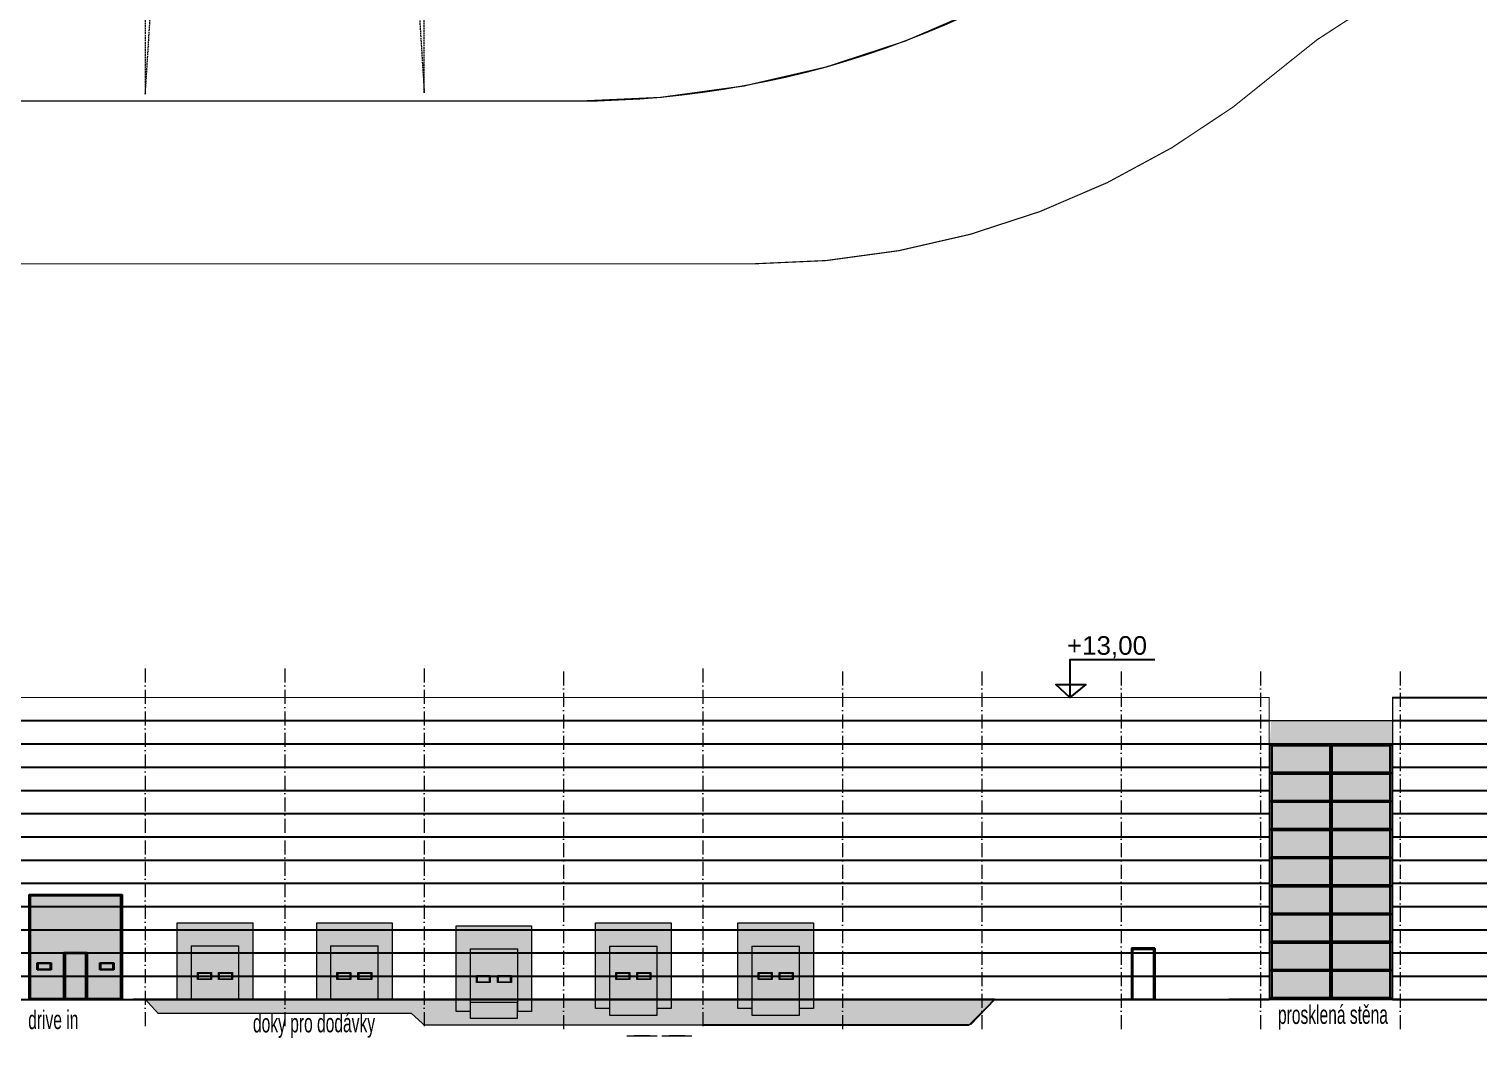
# Model space of a CAD drawing. Header units: millimetres. Extents: x 325046 to 1268204, y 1875583 to 2761998.
# Drawn here: x 725072 to 787476, y 2409037 to 2452473 of the extents above; entities that cross this region are included whole.
import ezdxf
from ezdxf.enums import TextEntityAlignment as Align

# ---------------------------------------------------------------- set-up
doc = ezdxf.new("R2010")
doc.units = ezdxf.units.MM
doc.header["$LTSCALE"] = 100
for name, pattern in [('ACAD_ISO10W100', [18.5, 12, -3, 0.5, -3]), ('Carkovana', [0.21, 0.15, -0.06]), ('SO02_F11anp01$0${ Leader Line}', [0])]:
    doc.linetypes.add(name, pattern=pattern)
for name, color, linetype, lineweight in [('FASÁDY filling', 7, 'Continuous', 5), ('LP FASÁDY filling', 7, 'Continuous', 5), ('LP FASÁDY kresba', 7, 'Continuous', 13), ('Objekty - osy', 5, 'ACAD_ISO10W100', 20), ('ŠFAF - okna', 8, 'Continuous', 13)]:
    doc.layers.add(name, color=color, linetype=linetype, lineweight=lineweight)
for name, color, linetype in [('FASÁDY kresba', 7, 'Continuous'), ('OKNA - RASTR', 5, 'Continuous'), ('Popis - dílčí', 5, 'Continuous')]:
    doc.layers.add(name, color=color, linetype=linetype)
for name, color, linetype, lineweight, true_color in [('Komunikace - obrys - 1.etapa', 7, 'Continuous', 15, 0x901be4), ('Manipulační - obrys - 1. etapa', 7, 'Continuous', 13, 0x1a63a8), ('Parkování - členění - 2. etapa', 7, 'Continuous', 9, 0x4f4fb0), ('TECH - Výtah + válečková', 7, 'Continuous', 9, 0xcc0f42)]:
    doc.layers.add(name, color=color, linetype=linetype, lineweight=lineweight, true_color=true_color)
doc.layers.add('VÝŠKOVÉ KOTY', color=7, linetype='Continuous', true_color=0xf90b4b)
doc.styles.add('ARIL-TENKÝ', font='arial.ttf')
doc.styles.add('ROZPISKA', font='arial.ttf', dxfattribs={"width": 0.6})

# ---------------------------------------------------------------- blocks, each defined once
blk = doc.blocks.new('A$C55C900C6')
at = {"layer": 'FASÁDY filling'}
h = blk.add_hatch(color=253, dxfattribs=at)
h.dxf.hatch_style = 1
h.paths.add_polyline_path([(2650, 3300), (2650, 1001), (600, 1001), (600, 3300), (619, 3300), (619, 3298), (2632, 3298), (2632, 3300)], flags=16)
h.paths.add_polyline_path([(903, 2178), (1443, 2178), (1443, 2418), (903, 2418)])
h.paths.add_polyline_path([(1808, 2178), (2348, 2178), (2348, 2418), (1808, 2418)])
at = {"layer": 'LP FASÁDY filling', "true_color": 0x2d2d2d}
for points in [[(2632, 3298), (619, 3298), (619, 3998), (2632, 3998)], [(600, 1001), (2650, 1001), (2650, 3698), (3251, 3698), (3251, 0), (0, 0), (0, 3698), (600, 3698)]]:
    blk.add_hatch(color=250, dxfattribs=at).paths.add_polyline_path(points, flags=16)
at = {"layer": 'ŠFAF - okna'}
h = blk.add_hatch(color=256, dxfattribs=at)
h.set_gradient(color1=(33, 33, 33), color2=(171, 171, 171), rotation=90)
h.paths.add_polyline_path([(2348, 2178), (2348, 2418), (1808, 2418), (1808, 2178)])
h.paths.add_polyline_path([(1443, 2178), (1443, 2418), (903, 2418), (903, 2178)])
at = {"layer": 'LP FASÁDY kresba'}
for p, q in [((619, 3298), (619, 3998)), ((619, 3998), (2632, 3998)), ((2632, 3998), (2632, 3298)), ((0, 3698), (600, 3698)), ((0, 0), (0, 3698)), ((600, 3698), (600, 1001)), ((619, 3300), (600, 3300)), ((2632, 3298), (619, 3298)), ((2650, 3300), (2632, 3300)), ((2650, 1001), (2650, 3698)), ((2650, 3698), (3251, 3698)), ((3251, 3698), (3251, 0)), ((873, 2148), (873, 2448)), ((873, 2448), (1473, 2448)), ((1473, 2148), (873, 2148)), ((1443, 2418), (903, 2418)), ((903, 2418), (903, 2178)), ((903, 2178), (1443, 2178)), ((1443, 2178), (1443, 2418)), ((1473, 2448), (1473, 2148)), ((1778, 2148), (1778, 2448)), ((1778, 2448), (2378, 2448)), ((2378, 2148), (1778, 2148)), ((2348, 2418), (1808, 2418)), ((1808, 2418), (1808, 2178)), ((1808, 2178), (2348, 2178)), ((2348, 2178), (2348, 2418)), ((2378, 2448), (2378, 2148)), ((2650, 1001), (600, 1001)), ((3251, 0), (0, 0))]:
    blk.add_line(p, q, dxfattribs=at)

msp = doc.modelspace()

# ---------------------------------------------------------------- hatches: boundary and pattern name
at = {"layer": 'FASÁDY filling', "ltscale": 100, "true_color": 0xa5a8a6}
h = msp.add_hatch(color=253, dxfattribs=at)
h.dxf.hatch_style = 1
h.paths.add_polyline_path([(783758.7, 2422697.4), (778528.7, 2422697.4), (778473.7, 2421697.4), (783733.7, 2421697.4)])
at = {"layer": 'FASÁDY filling', "ltscale": 100, "true_color": 0x373f43}
h = msp.add_hatch(color=149, dxfattribs=at)
h.paths.add_polyline_path([(781063.7, 2421697.4), (781143.7, 2421697.4), (781143.7, 2410696.3), (781063.7, 2410696.3)])
h.paths.add_polyline_path([(778473.7, 2421697.4), (778553.7, 2421697.4), (778553.7, 2410696.3), (778473.7, 2410696.3)])
h.paths.add_polyline_path([(783653.7, 2421697.4), (783733.7, 2421697.4), (783733.7, 2410696.3), (783653.7, 2410696.3)])
h.paths.add_polyline_path([(781143.7, 2420400.3), (781143.7, 2420480.3), (783653.7, 2420480.3), (783653.7, 2420400.3)])
h.paths.add_polyline_path([(778553.7, 2420400.3), (778553.7, 2420480.3), (781063.7, 2420480.3), (781063.7, 2420400.3)])
h.paths.add_polyline_path([(781143.7, 2419187.3), (781143.7, 2419267.3), (783653.7, 2419267.3), (783653.7, 2419187.3)])
h.paths.add_polyline_path([(778553.7, 2419187.3), (778553.7, 2419267.3), (781063.7, 2419267.3), (781063.7, 2419187.3)])
h.paths.add_polyline_path([(781143.7, 2417974.3), (781143.7, 2418054.3), (783653.7, 2418054.3), (783653.7, 2417974.3)])
h.paths.add_polyline_path([(778553.7, 2417974.3), (778553.7, 2418054.3), (781063.7, 2418054.3), (781063.7, 2417974.3)])
h.paths.add_polyline_path([(781143.7, 2416761.3), (781143.7, 2416841.3), (783653.7, 2416841.3), (783653.7, 2416761.3)])
h.paths.add_polyline_path([(778553.7, 2416761.3), (778553.7, 2416841.3), (781063.7, 2416841.3), (781063.7, 2416761.3)])
h.paths.add_polyline_path([(781143.7, 2415548.3), (781143.7, 2415628.3), (783653.7, 2415628.3), (783653.7, 2415548.3)])
h.paths.add_polyline_path([(778553.7, 2415548.3), (778553.7, 2415628.3), (781063.7, 2415628.3), (781063.7, 2415548.3)])
h.paths.add_polyline_path([(781143.7, 2414335.3), (781143.7, 2414415.3), (783653.7, 2414415.3), (783653.7, 2414335.3)])
h.paths.add_polyline_path([(778553.7, 2414335.3), (778553.7, 2414415.3), (781063.7, 2414415.3), (781063.7, 2414335.3)])
h.paths.add_polyline_path([(781143.7, 2413122.3), (781143.7, 2413202.3), (783653.7, 2413202.3), (783653.7, 2413122.3)])
h.paths.add_polyline_path([(778553.7, 2413122.3), (778553.7, 2413202.3), (781063.7, 2413202.3), (781063.7, 2413122.3)])
h.paths.add_polyline_path([(781143.7, 2411909.3), (781143.7, 2411989.3), (783653.7, 2411989.3), (783653.7, 2411909.3)])
h.paths.add_polyline_path([(778553.7, 2411909.3), (778553.7, 2411989.3), (781063.7, 2411989.3), (781063.7, 2411909.3)])
h.paths.add_polyline_path([(781143.7, 2410696.3), (781143.7, 2410776.3), (783653.7, 2410776.3), (783653.7, 2410696.3)])
h.paths.add_polyline_path([(778553.7, 2410696.3), (778553.7, 2410776.3), (781063.7, 2410776.3), (781063.7, 2410696.3)])
h.paths.add_polyline_path([(781143.7, 2421613.3), (781143.7, 2421693.3), (783653.7, 2421693.3), (783653.7, 2421613.3)])
h.paths.add_polyline_path([(778553.7, 2421613.3), (778553.7, 2421693.3), (781063.7, 2421693.3), (781063.7, 2421613.3)])
edge = h.paths.add_edge_path()
edge.add_line((784078.7, 2410697.4), (778078.7, 2410697.4))
at = {"layer": 'FASÁDY filling', "ltscale": 100, "true_color": 0xa5a8a6}
h = msp.add_hatch(color=253, dxfattribs=at)
h.dxf.hatch_style = 1
h.paths.add_polyline_path([(725124.6, 2415169.5), (729024.6, 2415169.5), (729024.6, 2410719.5), (725124.6, 2410719.5)])
at = {"layer": 'FASÁDY filling', "true_color": 0xa5a8a6}
h = msp.add_hatch(color=253, dxfattribs=at)
h.dxf.hatch_style = 1
h.paths.add_polyline_path([(732053.7, 2410697.6), (732053.7, 2412997.6), (734103.7, 2412997.6), (734103.7, 2410697.6), (734085.1, 2410697.6), (734085.1, 2410699.6), (732072.2, 2410699.6), (732072.2, 2410697.6)], flags=16)
h.paths.add_polyline_path([(733801.1, 2411819.6), (733261.1, 2411819.6), (733261.1, 2411579.6), (733801.1, 2411579.6)])
h.paths.add_polyline_path([(732896.2, 2411819.6), (732356.2, 2411819.6), (732356.2, 2411579.6), (732896.2, 2411579.6)])
h = msp.add_hatch(color=253, dxfattribs=at)
h.dxf.hatch_style = 1
h.paths.add_polyline_path([(738053.7, 2410697.6), (738053.7, 2412997.6), (740103.7, 2412997.6), (740103.7, 2410697.6), (740085.1, 2410697.6), (740085.1, 2410699.6), (738072.2, 2410699.6), (738072.2, 2410697.6)], flags=16)
h.paths.add_polyline_path([(739801.1, 2411819.6), (739261.1, 2411819.6), (739261.1, 2411579.6), (739801.1, 2411579.6)])
h.paths.add_polyline_path([(738896.2, 2411819.6), (738356.2, 2411819.6), (738356.2, 2411579.6), (738896.2, 2411579.6)])
at = {"layer": 'FASÁDY filling', "true_color": 0xe3e3e3}
h = msp.add_hatch(color=254, dxfattribs=at)
h.dxf.hatch_style = 1
h.paths.add_polyline_path([(760192.2, 2409595.7), (765528.5, 2409597.2), (766078.7, 2410147.2), (766192.2, 2410695.7), (760192.2, 2410695.7)])
h.paths.add_polyline_path([(766078.7, 2410147.2), (766559.1, 2410638.5), (766628.6, 2410697.1), (766192.2, 2410695.7)])
h.paths.add_polyline_path([(754192.2, 2409595.7), (760192.2, 2409595.7), (760192.2, 2410695.7), (754192.2, 2410695.7)])
h.paths.add_polyline_path([(748192.2, 2409595.7), (754192.2, 2409595.7), (754192.2, 2410695.7), (748192.2, 2410695.7)])
h.paths.add_polyline_path([(730628.5, 2410097.4), (741528.5, 2410097.4), (742078.5, 2409597.2), (748192.2, 2409595.7), (748192.2, 2410695.7), (730078.6, 2410697.4)])
at = {"layer": 'FASÁDY kresba'}
h = msp.add_hatch(dxfattribs=at)
h.set_pattern_fill('_USER', color=256, scale=1000, angle=540, pattern_type=0)
h.set_pattern_definition([(180, (-290938.6, -268302.6), (-4e-13, -1000), [])])
h.paths.add_polyline_path([(753878.7, 2423696.4), (753878.7, 2423697.4), (705683.7, 2423697.4), (705683.7, 2410697.4), (778448.7, 2410697.4), (778448.7, 2423696.4), (772518.7, 2423680.7), (772518.5, 2423696.4)])
h = msp.add_hatch(dxfattribs=at)
h.set_pattern_fill('_USER', color=256, scale=1000, angle=540, pattern_type=0)
h.set_pattern_definition([(180, (-258, -246302.6), (-4e-13, -1000), [])])
h.paths.add_polyline_path([(783758.7, 2410697.4), (783758.7, 2423701), (1018473.7, 2423697.4), (1018473.7, 2410697.4)])
at = {"layer": 'LP FASÁDY filling', "true_color": 0x2d2d2d}
for points in [[(731453.2, 2410697.3), (732053.7, 2410697.3), (732053.7, 2412997.6), (734103.7, 2412997.6), (734103.7, 2410697.3), (734704.2, 2410697.3), (734704.2, 2413998.1), (731453.2, 2413998.1)], [(737453.2, 2410697.3), (738053.7, 2410697.3), (738053.7, 2412997.6), (740103.7, 2412997.6), (740103.7, 2410697.3), (740704.2, 2410697.3), (740704.2, 2413998.1), (737453.2, 2413998.1)]]:
    msp.add_hatch(color=250, dxfattribs=at).paths.add_polyline_path(points)
at = {"layer": 'ŠFAF - okna', "ltscale": 100}
h = msp.add_hatch(color=256, dxfattribs=at)
h.set_gradient(color1=(41, 41, 41), color2=(191, 191, 191), rotation=90)
h.paths.add_polyline_path([(778553.7, 2421613.3), (783653.7, 2421613.3), (783653.7, 2410776.3), (778553.7, 2410776.3)])
at = {"layer": 'ŠFAF - okna'}
h = msp.add_hatch(color=256, dxfattribs=at)
h.set_gradient(color1=(33, 33, 33), color2=(171, 171, 171), rotation=90)
h.paths.add_polyline_path([(732356.2, 2411819.6), (732356.2, 2411579.6), (732896.2, 2411579.6), (732896.2, 2411819.6)])
h.paths.add_polyline_path([(733261.1, 2411819.6), (733261.1, 2411579.6), (733801.1, 2411579.6), (733801.1, 2411819.6)])
h = msp.add_hatch(color=256, dxfattribs=at)
h.set_gradient(color1=(33, 33, 33), color2=(171, 171, 171), rotation=90)
h.paths.add_polyline_path([(738356.2, 2411819.6), (738356.2, 2411579.6), (738896.2, 2411579.6), (738896.2, 2411819.6)])
h.paths.add_polyline_path([(739261.1, 2411819.6), (739261.1, 2411579.6), (739801.1, 2411579.6), (739801.1, 2411819.6)])

# ---------------------------------------------------------------- linework, layer by layer
at = {"layer": 'FASÁDY kresba'}
for p, q in [((725074.6, 2410719.5), (725074.6, 2415219.5)), ((725074.6, 2415219.5), (729074.6, 2415219.5)), ((729024.6, 2415169.5), (725124.6, 2415169.5)), ((725124.6, 2415169.5), (725124.6, 2410719.5)), ((729024.6, 2410719.5), (729024.6, 2415169.5)), ((729074.6, 2415219.5), (729074.6, 2410719.5)), ((726575.1, 2410719.5), (726575.1, 2412722.8)), ((726575.1, 2412722.8), (727575.1, 2412722.8)), ((727525.1, 2412672.8), (726625.1, 2412672.8)), ((726625.1, 2412672.8), (726625.1, 2410719.5)), ((727525.1, 2410719.5), (727525.1, 2412672.8)), ((727575.1, 2412722.8), (727575.1, 2410719.5)), ((773519.3, 2412897.4), (772518.7, 2412897.4)), ((773469.3, 2412847.4), (772568.7, 2412847.4)), ((725424.6, 2412272.8), (726024.6, 2412272.8)), ((725424.6, 2411972.8), (725424.6, 2412272.8)), ((726024.6, 2411972.8), (725424.6, 2411972.8)), ((725994.6, 2412242.8), (725454.6, 2412242.8)), ((725454.6, 2412242.8), (725454.6, 2412002.8)), ((725454.6, 2412002.8), (725994.6, 2412002.8)), ((725994.6, 2412002.8), (725994.6, 2412242.8)), ((726024.6, 2412272.8), (726024.6, 2411972.8)), ((728124.6, 2412272.8), (728724.6, 2412272.8)), ((728124.6, 2411972.8), (728124.6, 2412272.8)), ((728724.6, 2411972.8), (728124.6, 2411972.8)), ((728694.6, 2412242.8), (728154.6, 2412242.8)), ((728154.6, 2412242.8), (728154.6, 2412002.8)), ((728154.6, 2412002.8), (728694.6, 2412002.8)), ((728694.6, 2412002.8), (728694.6, 2412242.8)), ((728724.6, 2412272.8), (728724.6, 2411972.8)), ((766628.6, 2410697.1), (765578.7, 2409597.2)), ((773453.2, 2410697.4), (772078.7, 2410697.4)), ((778078.7, 2410697.4), (776704.2, 2410697.4)), ((784078.7, 2410697.4), (778078.7, 2410697.4))]:
    msp.add_line(p, q, dxfattribs=at)
at = {"layer": 'FASÁDY kresba', "ltscale": 20}
for p, q in [((772518.7, 2412897.4), (772518.7, 2410697.4)), ((772568.7, 2412847.4), (772568.7, 2410697.4)), ((773469.3, 2412847.4), (773469.3, 2410697.4)), ((773519.3, 2412897.4), (773519.3, 2410697.4)), ((754078.7, 2409597.3), (765528.5, 2409597.2))]:
    msp.add_line(p, q, dxfattribs=at)
at = {"layer": 'FASÁDY kresba', "ltscale": 100}
msp.add_line((766628.6, 2410697.1), (729567.6, 2410697.4), dxfattribs=at)
at = {"layer": 'FASÁDY kresba', "ltscale": 20, "const_width": 50}
for points in [[(778448.7, 2410697.4), (778448.7, 2423697.4), (705683.7, 2423697.4), (705683.7, 2410697.4)], [(1018473.7, 2423697.4), (783758.7, 2423697.4), (783758.7, 2410697.2)], [(778448.7, 2422697.4), (783758.7, 2422697.4)], [(698767.6, 2410697.4), (730078.6, 2410697.4), (730628.5, 2410097.4), (741528.5, 2410097.4), (742078.5, 2409597.2), (754078.7, 2409597.3)], [(754078.7, 2409597.3), (765528.5, 2409597.2), (766628.6, 2410697.1), (831648.5, 2410694.5), (832748.5, 2409597.2), (909528.3, 2409594), (910628.7, 2410696.2), (922079.2, 2410696.3), (922629.2, 2410196.3), (933529.2, 2410196.3), (934079.2, 2409596.3), (993534.3, 2409596.3), (994628.5, 2410697.4), (1084409.1, 2410697.4)]]:
    msp.add_lwpolyline(points, dxfattribs=at)
at = {"layer": 'FASÁDY kresba', "ltscale": 100}
msp.add_lwpolyline([(725124.6, 2415169.5), (729024.6, 2415169.5), (729024.6, 2410719.5), (725124.6, 2410719.5)], close=True, dxfattribs=at)
at = {"layer": 'Komunikace - obrys - 1.etapa', "const_width": 50}
msp.add_lwpolyline([(683105.6, 2424627.7, -0.409908), (701103.7, 2442362.7), (756229.3, 2442362.7, 0.1823104), (779342.4, 2451080, -0.3771817), (799815.1, 2451079.1, 0.1851001), (823594.2, 2442320.1), (995603.3, 2442362.7), (995601.3, 2449363.8), (830802.7, 2449363.2, -0.1831268), (804292.9, 2459409.4, 0.3789644), (775131.9, 2459409.3, -0.1831263), (748622.2, 2449362.9), (701103.7, 2449362.7, -0.4142146), (683103.7, 2467362.7), (683287.9, 2588698.6, -0.4137746), (706988.3, 2612362.6), (1097273.7, 2612362.7), (1097273.8, 2619345.1), (706104.2, 2619344.9, 0.414219), (676103.7, 2589344.9), (676103.7, 2424627.7)], format="xyb", dxfattribs=at)
at = {"layer": 'LP FASÁDY kresba'}
for p, q in [((731453.2, 2410697.3), (731453.2, 2413998.1)), ((731453.2, 2413998.1), (734704.2, 2413998.1)), ((734704.2, 2413998.1), (734704.2, 2410697.3)), ((737453.2, 2410697.3), (737453.2, 2413998.1)), ((737453.2, 2413998.1), (740704.2, 2413998.1)), ((740704.2, 2413998.1), (740704.2, 2410697.3)), ((732053.7, 2412997.6), (732053.7, 2410697.3)), ((732053.7, 2412997.6), (734103.7, 2412997.6)), ((734103.7, 2410697.3), (734103.7, 2412997.6)), ((738053.7, 2412997.6), (738053.7, 2410697.3)), ((738053.7, 2412997.6), (740103.7, 2412997.6)), ((740103.7, 2410697.3), (740103.7, 2412997.6)), ((732326.2, 2411849.6), (732926.2, 2411849.6)), ((732326.2, 2411549.6), (732326.2, 2411849.6)), ((732926.2, 2411549.6), (732326.2, 2411549.6)), ((732896.2, 2411819.6), (732356.2, 2411819.6)), ((732356.2, 2411819.6), (732356.2, 2411579.6)), ((732356.2, 2411579.6), (732896.2, 2411579.6)), ((732896.2, 2411579.6), (732896.2, 2411819.6)), ((732926.2, 2411849.6), (732926.2, 2411549.6)), ((733231.1, 2411849.6), (733831.1, 2411849.6)), ((733231.1, 2411549.6), (733231.1, 2411849.6)), ((733831.1, 2411549.6), (733231.1, 2411549.6)), ((733801.1, 2411819.6), (733261.1, 2411819.6)), ((733261.1, 2411819.6), (733261.1, 2411579.6)), ((733261.1, 2411579.6), (733801.1, 2411579.6)), ((733801.1, 2411579.6), (733801.1, 2411819.6)), ((733831.1, 2411849.6), (733831.1, 2411549.6)), ((738326.2, 2411849.6), (738926.2, 2411849.6)), ((738326.2, 2411549.6), (738326.2, 2411849.6)), ((738926.2, 2411549.6), (738326.2, 2411549.6)), ((738896.2, 2411819.6), (738356.2, 2411819.6)), ((738356.2, 2411819.6), (738356.2, 2411579.6)), ((738356.2, 2411579.6), (738896.2, 2411579.6)), ((738896.2, 2411579.6), (738896.2, 2411819.6)), ((738926.2, 2411849.6), (738926.2, 2411549.6)), ((739231.1, 2411849.6), (739831.1, 2411849.6)), ((739231.1, 2411549.6), (739231.1, 2411849.6)), ((739831.1, 2411549.6), (739231.1, 2411549.6)), ((739801.1, 2411819.6), (739261.1, 2411819.6)), ((739261.1, 2411819.6), (739261.1, 2411579.6)), ((739261.1, 2411579.6), (739801.1, 2411579.6)), ((739801.1, 2411579.6), (739801.1, 2411819.6)), ((739831.1, 2411849.6), (739831.1, 2411549.6)), ((732053.7, 2410697.3), (731453.2, 2410697.3)), ((732053.7, 2410697.6), (732072.2, 2410697.6)), ((732072.2, 2410699.6), (734085.1, 2410699.6)), ((734085.1, 2410697.6), (734103.7, 2410697.6)), ((734704.2, 2410697.3), (734103.7, 2410697.3)), ((738053.7, 2410697.3), (737453.2, 2410697.3)), ((738053.7, 2410697.6), (738072.2, 2410697.6)), ((740085.1, 2410697.6), (740103.7, 2410697.6)), ((740704.2, 2410697.3), (740103.7, 2410697.3))]:
    msp.add_line(p, q, dxfattribs=at)
at = {"layer": 'Manipulační - obrys - 1. etapa'}
msp.add_lwpolyline([(1078473.7, 2536304.3), (1020165.4, 2469009.6), (1008323.1, 2455342.1, -0.2227545), (1001625.4, 2452363.4), (995702.1, 2452358.5), (995702.1, 2449363.8), (830802.7, 2449363.2, -0.1831287), (804292.9, 2459409.4, 0.3789665), (775131.9, 2459409.3, -0.1831282), (748622.2, 2449362.9), (705683.7, 2449362.8), (705683.7, 2470422.7), (1018473.7, 2470422.7), (1018513.7, 2494382.7), (1018473.7, 2542472.7), (1018473.7, 2542472.7), (1018473.7, 2542472.7), (1018473.7, 2542472.7), (1018578.7, 2542472.7)], format="xyb", dxfattribs=at)
at = {"layer": 'Objekty - osy', "ltscale": 0.5}
for p, q in [((730078.7, 2424942.9), (730078.7, 2409404.4)), ((736078.7, 2424942.9), (736078.7, 2409404.4)), ((742078.7, 2424942.9), (742078.7, 2409404.4)), ((748078.7, 2424817.2), (748078.7, 2409278.7)), ((754078.7, 2424942.9), (754078.7, 2409404.4)), ((760078.7, 2424817.2), (760078.7, 2409278.7)), ((766078.7, 2424817.2), (766078.7, 2409278.7)), ((772078.7, 2424817.2), (772078.7, 2409278.7)), ((778078.7, 2424817.2), (778078.7, 2409278.7)), ((784078.7, 2424817.2), (784078.7, 2409278.7))]:
    msp.add_line(p, q, dxfattribs=at)
at = {"layer": 'OKNA - RASTR', "ltscale": 100}
for points in [[(778473.7, 2421697.4), (778553.7, 2421697.4), (778553.7, 2410696.3), (778473.7, 2410696.3)], [(778553.7, 2421613.3), (778553.7, 2421693.3), (781063.7, 2421693.3), (781063.7, 2421613.3)], [(781063.7, 2421697.4), (781143.7, 2421697.4), (781143.7, 2410696.3), (781063.7, 2410696.3)], [(781143.7, 2421613.3), (781143.7, 2421693.3), (783653.7, 2421693.3), (783653.7, 2421613.3)], [(783653.7, 2421697.4), (783733.7, 2421697.4), (783733.7, 2410696.3), (783653.7, 2410696.3)], [(778553.7, 2420400.3), (778553.7, 2420480.3), (781063.7, 2420480.3), (781063.7, 2420400.3)], [(781143.7, 2420400.3), (781143.7, 2420480.3), (783653.7, 2420480.3), (783653.7, 2420400.3)], [(778553.7, 2419187.3), (778553.7, 2419267.3), (781063.7, 2419267.3), (781063.7, 2419187.3)], [(781143.7, 2419187.3), (781143.7, 2419267.3), (783653.7, 2419267.3), (783653.7, 2419187.3)], [(778553.7, 2417974.3), (778553.7, 2418054.3), (781063.7, 2418054.3), (781063.7, 2417974.3)], [(781143.7, 2417974.3), (781143.7, 2418054.3), (783653.7, 2418054.3), (783653.7, 2417974.3)], [(778553.7, 2416761.3), (778553.7, 2416841.3), (781063.7, 2416841.3), (781063.7, 2416761.3)], [(781143.7, 2416761.3), (781143.7, 2416841.3), (783653.7, 2416841.3), (783653.7, 2416761.3)], [(778553.7, 2415548.3), (778553.7, 2415628.3), (781063.7, 2415628.3), (781063.7, 2415548.3)], [(781143.7, 2415548.3), (781143.7, 2415628.3), (783653.7, 2415628.3), (783653.7, 2415548.3)], [(778553.7, 2414335.3), (778553.7, 2414415.3), (781063.7, 2414415.3), (781063.7, 2414335.3)], [(781143.7, 2414335.3), (781143.7, 2414415.3), (783653.7, 2414415.3), (783653.7, 2414335.3)], [(778553.7, 2413122.3), (778553.7, 2413202.3), (781063.7, 2413202.3), (781063.7, 2413122.3)], [(781143.7, 2413122.3), (781143.7, 2413202.3), (783653.7, 2413202.3), (783653.7, 2413122.3)], [(778553.7, 2411909.3), (778553.7, 2411989.3), (781063.7, 2411989.3), (781063.7, 2411909.3)], [(781143.7, 2411909.3), (781143.7, 2411989.3), (783653.7, 2411989.3), (783653.7, 2411909.3)], [(778553.7, 2410696.3), (778553.7, 2410776.3), (781063.7, 2410776.3), (781063.7, 2410696.3)], [(781143.7, 2410696.3), (781143.7, 2410776.3), (783653.7, 2410776.3), (783653.7, 2410696.3)]]:
    msp.add_lwpolyline(points, close=True, dxfattribs=at)
at = {"layer": 'Parkování - členění - 2. etapa', "linetype": 'Carkovana', "ltscale": 5}
for points in [[(730078.2, 2458422.7), (730078.2, 2449663.3), (730628.2, 2458422.7)], [(741532.5, 2458491.4), (742082.5, 2449732), (742082.5, 2458491.4)]]:
    msp.add_lwpolyline(points, dxfattribs=at)
at = {"layer": 'TECH - Výtah + válečková'}
for points in [[(750804.7, 2409123.1), (752100.7, 2409123.1)], [(751120.1, 2409123.1), (751120.1, 2409138.1), (751792.2, 2409138.1), (751792.2, 2409123.1)], [(752308.6, 2409123.1), (753604.7, 2409123.1)], [(752624, 2409123.1), (752624, 2409138.1), (753296.2, 2409138.1), (753296.2, 2409123.1)]]:
    msp.add_lwpolyline(points, dxfattribs=at)
at = {"layer": 'VÝŠKOVÉ KOTY', "ltscale": 100}
msp.add_lwpolyline([(773518.1, 2425313.9), (769861, 2425313.9), (769861, 2423697.4), (769269.3, 2424251.7), (770552.8, 2424251.7), (769861, 2423697.4)], dxfattribs=at)

# ---------------------------------------------------------------- block references
at = {"layer": 'FASÁDY filling', "rotation": 180}
for p in [(746704.2, 2413872.3), (752704.2, 2413998.1), (758829.9, 2413998.1)]:
    msp.add_blockref('A$C55C900C6', p, dxfattribs=at)

# ---------------------------------------------------------------- texts
at = {"layer": 'Popis - dílčí', "char_height": 800, "attachment_point": 7, "rotation": 0.108701, "style": 'ROZPISKA'}
for s, insert in [('drive in ', (725038.4, 2409408)), ('doky pro dodávky', (734712, 2409034.4)), ('prosklená stěna', (778824.9, 2409398.8))]:
    msp.add_mtext(s, dxfattribs=dict(at, insert=insert))
at = {"layer": 'VÝŠKOVÉ KOTY', "linetype": 'SO02_F11anp01$0${ Leader Line}', "style": 'ARIL-TENKÝ'}
msp.add_text('+13,00', height=800, dxfattribs=at).set_placement((771464.7, 2425934.9), align=Align.MIDDLE_CENTER)

doc.saveas('drawing.dxf')
